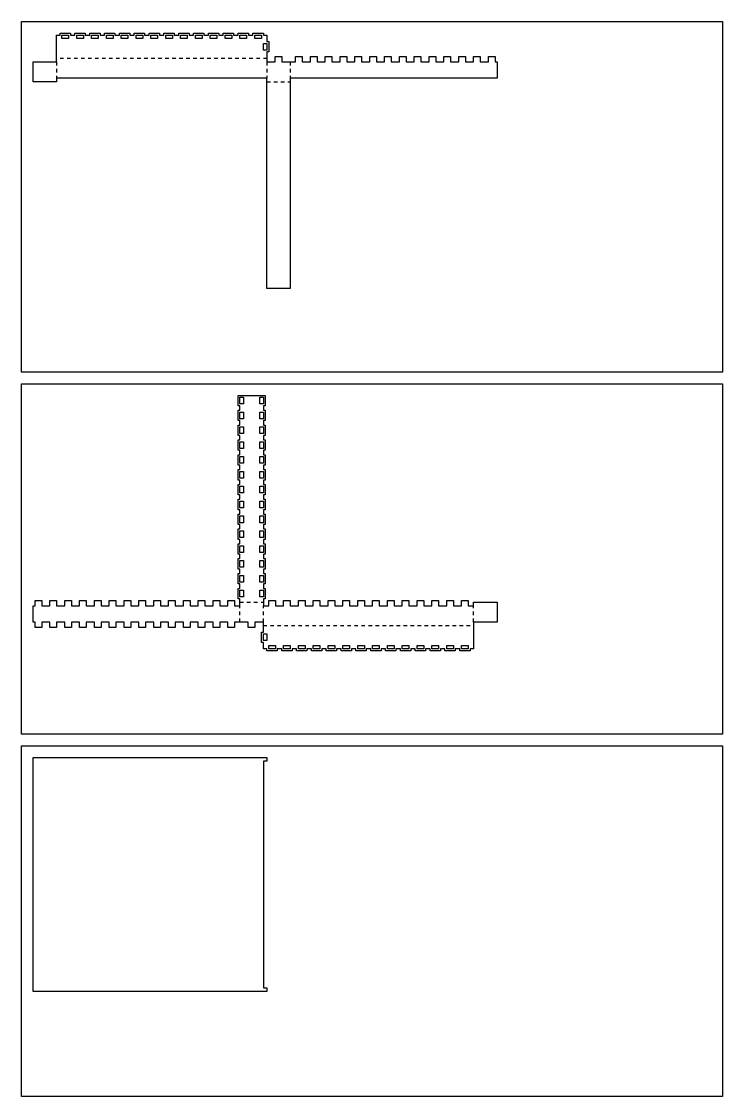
# Model space of a CAD drawing. Header units: metres. Extents: x 0 to 600, y -1550 to 300.
# Drawn here: x 0 to 600, y -1550 to -630 of the extents above; entities that cross this region are included whole.
import ezdxf

# ---------------------------------------------------------------- set-up
doc = ezdxf.new("R2010")
doc.units = ezdxf.units.M

msp = doc.modelspace()

# ---------------------------------------------------------------- linework, layer by layer
at = {"layer": '2'}
for p, q in [((10, -1460), (10, -1260)), ((10, -1260), (210, -1260)), ((210, -1260), (210, -1263)), ((210, -1263), (207, -1263)), ((207, -1263), (207, -1457)), ((210, -1460), (10, -1460)), ((207, -1457), (210, -1457)), ((210, -1457), (210, -1460))]:
    msp.add_line(p, q, dxfattribs=at)
at = {"layer": '5'}
for p, q in [((30, -664.5875), (30, -641.5875)), ((30, -641.5875), (33.005, -641.5875)), ((33.005, -641.5875), (33.005, -640)), ((33.005, -640), (41.895, -640)), ((34.5925, -641.5875), (40.3075, -641.5875)), ((34.5925, -644.5875), (34.5925, -641.5875)), ((40.3075, -641.5875), (40.3075, -644.5875)), ((41.895, -640), (41.895, -641.5875)), ((41.895, -641.5875), (45.705, -641.5875)), ((45.705, -641.5875), (45.705, -640)), ((45.705, -640), (54.595, -640)), ((47.2925, -641.5875), (53.0075, -641.5875)), ((47.2925, -644.5875), (47.2925, -641.5875)), ((53.0075, -641.5875), (53.0075, -644.5875)), ((54.595, -640), (54.595, -641.5875)), ((54.595, -641.5875), (58.405, -641.5875)), ((58.405, -641.5875), (58.405, -640)), ((58.405, -640), (67.295, -640)), ((59.9925, -641.5875), (65.7075, -641.5875)), ((59.9925, -644.5875), (59.9925, -641.5875)), ((65.7075, -641.5875), (65.7075, -644.5875)), ((67.295, -640), (67.295, -641.5875)), ((67.295, -641.5875), (71.105, -641.5875)), ((71.105, -641.5875), (71.105, -640)), ((71.105, -640), (79.995, -640)), ((72.6925, -641.5875), (78.4075, -641.5875)), ((72.6925, -644.5875), (72.6925, -641.5875)), ((78.4075, -641.5875), (78.4075, -644.5875)), ((79.995, -640), (79.995, -641.5875)), ((79.995, -641.5875), (83.805, -641.5875)), ((83.805, -641.5875), (83.805, -640)), ((83.805, -640), (92.695, -640)), ((85.3925, -641.5875), (91.1075, -641.5875)), ((85.3925, -644.5875), (85.3925, -641.5875)), ((91.1075, -641.5875), (91.1075, -644.5875)), ((92.695, -640), (92.695, -641.5875)), ((92.695, -641.5875), (96.505, -641.5875)), ((96.505, -641.5875), (96.505, -640)), ((96.505, -640), (105.395, -640)), ((98.0925, -641.5875), (103.8075, -641.5875)), ((98.0925, -644.5875), (98.0925, -641.5875)), ((103.8075, -641.5875), (103.8075, -644.5875)), ((105.395, -640), (105.395, -641.5875)), ((105.395, -641.5875), (109.205, -641.5875)), ((109.205, -641.5875), (109.205, -640)), ((109.205, -640), (118.095, -640)), ((110.7925, -641.5875), (116.5075, -641.5875)), ((110.7925, -644.5875), (110.7925, -641.5875)), ((116.5075, -641.5875), (116.5075, -644.5875)), ((118.095, -640), (118.095, -641.5875)), ((118.095, -641.5875), (121.905, -641.5875)), ((121.905, -641.5875), (121.905, -640)), ((121.905, -640), (130.795, -640)), ((123.4925, -641.5875), (129.2075, -641.5875)), ((123.4925, -644.5875), (123.4925, -641.5875)), ((129.2075, -641.5875), (129.2075, -644.5875)), ((130.795, -640), (130.795, -641.5875)), ((130.795, -641.5875), (134.605, -641.5875)), ((134.605, -641.5875), (134.605, -640)), ((134.605, -640), (143.495, -640)), ((136.1925, -641.5875), (141.9075, -641.5875)), ((136.1925, -644.5875), (136.1925, -641.5875)), ((141.9075, -641.5875), (141.9075, -644.5875)), ((143.495, -640), (143.495, -641.5875)), ((143.495, -641.5875), (147.305, -641.5875)), ((147.305, -641.5875), (147.305, -640)), ((147.305, -640), (156.195, -640)), ((148.8925, -641.5875), (154.6075, -641.5875)), ((148.8925, -644.5875), (148.8925, -641.5875)), ((154.6075, -641.5875), (154.6075, -644.5875)), ((156.195, -640), (156.195, -641.5875)), ((156.195, -641.5875), (160.005, -641.5875)), ((160.005, -641.5875), (160.005, -640)), ((160.005, -640), (168.895, -640)), ((161.5925, -641.5875), (167.3075, -641.5875)), ((161.5925, -644.5875), (161.5925, -641.5875)), ((167.3075, -641.5875), (167.3075, -644.5875)), ((168.895, -640), (168.895, -641.5875)), ((168.895, -641.5875), (172.705, -641.5875)), ((172.705, -641.5875), (172.705, -640)), ((172.705, -640), (181.595, -640)), ((174.2925, -641.5875), (180.0075, -641.5875)), ((174.2925, -644.5875), (174.2925, -641.5875)), ((180.0075, -641.5875), (180.0075, -644.5875)), ((181.595, -640), (181.595, -641.5875)), ((181.595, -641.5875), (185.405, -641.5875)), ((185.405, -641.5875), (185.405, -640)), ((185.405, -640), (194.295, -640)), ((186.9925, -641.5875), (192.7075, -641.5875)), ((186.9925, -644.5875), (186.9925, -641.5875)), ((192.7075, -641.5875), (192.7075, -644.5875)), ((194.295, -640), (194.295, -641.5875)), ((194.295, -641.5875), (198.105, -641.5875)), ((198.105, -641.5875), (198.105, -640)), ((198.105, -640), (206.995, -640)), ((199.6925, -641.5875), (205.4075, -641.5875)), ((199.6925, -644.5875), (199.6925, -641.5875)), ((205.4075, -641.5875), (205.4075, -644.5875)), ((206.995, -640), (206.995, -641.5875)), ((206.995, -641.5875), (210, -641.5875)), ((210, -641.5875), (210, -647.1425)), ((40.3075, -644.5875), (34.5925, -644.5875)), ((53.0075, -644.5875), (47.2925, -644.5875)), ((65.7075, -644.5875), (59.9925, -644.5875)), ((78.4075, -644.5875), (72.6925, -644.5875)), ((91.1075, -644.5875), (85.3925, -644.5875)), ((103.8075, -644.5875), (98.0925, -644.5875)), ((116.5075, -644.5875), (110.7925, -644.5875)), ((129.2075, -644.5875), (123.4925, -644.5875)), ((141.9075, -644.5875), (136.1925, -644.5875)), ((154.6075, -644.5875), (148.8925, -644.5875)), ((167.3075, -644.5875), (161.5925, -644.5875)), ((180.0075, -644.5875), (174.2925, -644.5875)), ((192.7075, -644.5875), (186.9925, -644.5875)), ((205.4075, -644.5875), (199.6925, -644.5875)), ((207, -654.445), (207, -648.73)), ((207, -648.73), (210, -648.73)), ((210, -647.1425), (211.5875, -647.1425)), ((210, -648.73), (210, -654.445)), ((211.5875, -647.1425), (211.5875, -656.0325)), ((210, -654.445), (207, -654.445)), ((211.5875, -656.0325), (210, -656.0325)), ((210, -656.0325), (210, -664.5875)), ((217.1425, -664.5875), (217.1425, -660)), ((217.1425, -660), (222.8575, -660)), ((222.8575, -660), (222.8575, -664.5875)), ((234.5925, -664.5875), (234.5925, -660)), ((234.5925, -660), (240.3075, -660)), ((240.3075, -660), (240.3075, -664.5875)), ((247.2925, -664.5875), (247.2925, -660)), ((247.2925, -660), (253.0075, -660)), ((253.0075, -660), (253.0075, -664.5875)), ((259.9925, -664.5875), (259.9925, -660)), ((259.9925, -660), (265.7075, -660)), ((265.7075, -660), (265.7075, -664.5875)), ((272.6925, -664.5875), (272.6925, -660)), ((272.6925, -660), (278.4075, -660)), ((278.4075, -660), (278.4075, -664.5875)), ((285.3925, -664.5875), (285.3925, -660)), ((285.3925, -660), (291.1075, -660)), ((291.1075, -660), (291.1075, -664.5875)), ((298.0925, -664.5875), (298.0925, -660)), ((298.0925, -660), (303.8075, -660)), ((303.8075, -660), (303.8075, -664.5875)), ((310.7925, -664.5875), (310.7925, -660)), ((310.7925, -660), (316.5075, -660)), ((316.5075, -660), (316.5075, -664.5875)), ((323.4925, -664.5875), (323.4925, -660)), ((323.4925, -660), (329.2075, -660)), ((329.2075, -660), (329.2075, -664.5875)), ((336.1925, -664.5875), (336.1925, -660)), ((336.1925, -660), (341.9075, -660)), ((341.9075, -660), (341.9075, -664.5875)), ((348.8925, -664.5875), (348.8925, -660)), ((348.8925, -660), (354.6075, -660)), ((354.6075, -660), (354.6075, -664.5875)), ((361.5925, -664.5875), (361.5925, -660)), ((361.5925, -660), (367.3075, -660)), ((367.3075, -660), (367.3075, -664.5875)), ((374.2925, -664.5875), (374.2925, -660)), ((374.2925, -660), (380.0075, -660)), ((380.0075, -660), (380.0075, -664.5875)), ((386.9925, -664.5875), (386.9925, -660)), ((386.9925, -660), (392.7075, -660)), ((392.7075, -660), (392.7075, -664.5875)), ((399.6925, -664.5875), (399.6925, -660)), ((399.6925, -660), (405.4075, -660)), ((405.4075, -660), (405.4075, -664.5875)), ((10, -681.5875), (10, -664.5875)), ((10, -664.5875), (30, -664.5875)), ((210, -664.5875), (217.1425, -664.5875)), ((222.8575, -664.5875), (234.5925, -664.5875)), ((240.3075, -664.5875), (247.2925, -664.5875)), ((253.0075, -664.5875), (259.9925, -664.5875)), ((265.7075, -664.5875), (272.6925, -664.5875)), ((278.4075, -664.5875), (285.3925, -664.5875)), ((291.1075, -664.5875), (298.0925, -664.5875)), ((303.8075, -664.5875), (310.7925, -664.5875)), ((316.5075, -664.5875), (323.4925, -664.5875)), ((329.2075, -664.5875), (336.1925, -664.5875)), ((341.9075, -664.5875), (348.8925, -664.5875)), ((354.6075, -664.5875), (361.5925, -664.5875)), ((367.3075, -664.5875), (374.2925, -664.5875)), ((380.0075, -664.5875), (386.9925, -664.5875)), ((392.7075, -664.5875), (399.6925, -664.5875)), ((405.4075, -664.5875), (407, -664.5875)), ((407, -664.5875), (407, -678.5875)), ((210, -678.5875), (30, -678.5875)), ((30, -678.5875), (30, -681.5875)), ((210, -858.5875), (210, -678.5875)), ((407, -678.5875), (230, -678.5875)), ((230, -678.5875), (230, -858.5875)), ((30, -681.5875), (10, -681.5875)), ((230, -858.5875), (210, -858.5875))]:
    msp.add_line(p, q, dxfattribs=at)
at = {"layer": '6'}
for p, q in [((185.4125, -958.895), (185.4125, -950.005)), ((185.4125, -950.005), (187, -950.005)), ((187, -950.005), (187, -950)), ((187, -950), (207, -950)), ((187, -957.3075), (187, -951.5925)), ((187, -951.5925), (190, -951.5925)), ((190, -951.5925), (190, -957.3075)), ((204, -957.3075), (204, -951.5925)), ((204, -951.5925), (207, -951.5925)), ((207, -950), (207, -950.005)), ((207, -950.005), (208.5875, -950.005)), ((207, -951.5925), (207, -957.3075)), ((208.5875, -950.005), (208.5875, -958.895)), ((187, -958.895), (185.4125, -958.895)), ((185.4125, -971.595), (185.4125, -962.705)), ((185.4125, -962.705), (187, -962.705)), ((190, -957.3075), (187, -957.3075)), ((187, -962.705), (187, -958.895)), ((187, -970.0075), (187, -964.2925)), ((187, -964.2925), (190, -964.2925)), ((190, -964.2925), (190, -970.0075)), ((207, -957.3075), (204, -957.3075)), ((204, -970.0075), (204, -964.2925)), ((204, -964.2925), (207, -964.2925)), ((208.5875, -958.895), (207, -958.895)), ((207, -958.895), (207, -962.705)), ((207, -962.705), (208.5875, -962.705)), ((207, -964.2925), (207, -970.0075)), ((208.5875, -962.705), (208.5875, -971.595)), ((187, -971.595), (185.4125, -971.595)), ((190, -970.0075), (187, -970.0075)), ((187, -975.405), (187, -971.595)), ((207, -970.0075), (204, -970.0075)), ((208.5875, -971.595), (207, -971.595)), ((207, -971.595), (207, -975.405)), ((185.4125, -984.295), (185.4125, -975.405)), ((185.4125, -975.405), (187, -975.405)), ((187, -984.295), (185.4125, -984.295)), ((187, -982.7075), (187, -976.9925)), ((187, -976.9925), (190, -976.9925)), ((190, -982.7075), (187, -982.7075)), ((187, -988.105), (187, -984.295)), ((190, -976.9925), (190, -982.7075)), ((204, -982.7075), (204, -976.9925)), ((204, -976.9925), (207, -976.9925)), ((207, -982.7075), (204, -982.7075)), ((207, -975.405), (208.5875, -975.405)), ((207, -976.9925), (207, -982.7075)), ((208.5875, -984.295), (207, -984.295)), ((207, -984.295), (207, -988.105)), ((208.5875, -975.405), (208.5875, -984.295)), ((185.4125, -996.995), (185.4125, -988.105)), ((185.4125, -988.105), (187, -988.105)), ((187, -995.4075), (187, -989.6925)), ((187, -989.6925), (190, -989.6925)), ((190, -989.6925), (190, -995.4075)), ((204, -995.4075), (204, -989.6925)), ((204, -989.6925), (207, -989.6925)), ((207, -988.105), (208.5875, -988.105)), ((207, -989.6925), (207, -995.4075)), ((208.5875, -988.105), (208.5875, -996.995)), ((187, -996.995), (185.4125, -996.995)), ((185.4125, -1009.695), (185.4125, -1000.805)), ((185.4125, -1000.805), (187, -1000.805)), ((190, -995.4075), (187, -995.4075)), ((187, -1000.805), (187, -996.995)), ((187, -1008.1075), (187, -1002.3925)), ((187, -1002.3925), (190, -1002.3925)), ((190, -1002.3925), (190, -1008.1075)), ((207, -995.4075), (204, -995.4075)), ((204, -1008.1075), (204, -1002.3925)), ((204, -1002.3925), (207, -1002.3925)), ((208.5875, -996.995), (207, -996.995)), ((207, -996.995), (207, -1000.805)), ((207, -1000.805), (208.5875, -1000.805)), ((207, -1002.3925), (207, -1008.1075)), ((208.5875, -1000.805), (208.5875, -1009.695)), ((187, -1009.695), (185.4125, -1009.695)), ((190, -1008.1075), (187, -1008.1075)), ((187, -1013.505), (187, -1009.695)), ((207, -1008.1075), (204, -1008.1075)), ((208.5875, -1009.695), (207, -1009.695)), ((207, -1009.695), (207, -1013.505)), ((185.4125, -1022.395), (185.4125, -1013.505)), ((185.4125, -1013.505), (187, -1013.505)), ((187, -1020.8075), (187, -1015.0925)), ((187, -1015.0925), (190, -1015.0925)), ((190, -1020.8075), (187, -1020.8075)), ((190, -1015.0925), (190, -1020.8075)), ((204, -1020.8075), (204, -1015.0925)), ((204, -1015.0925), (207, -1015.0925)), ((207, -1020.8075), (204, -1020.8075)), ((207, -1013.505), (208.5875, -1013.505)), ((207, -1015.0925), (207, -1020.8075)), ((208.5875, -1013.505), (208.5875, -1022.395)), ((187, -1022.395), (185.4125, -1022.395)), ((185.4125, -1035.095), (185.4125, -1026.205)), ((185.4125, -1026.205), (187, -1026.205)), ((187, -1026.205), (187, -1022.395)), ((187, -1033.5075), (187, -1027.7925)), ((187, -1027.7925), (190, -1027.7925)), ((190, -1027.7925), (190, -1033.5075)), ((204, -1033.5075), (204, -1027.7925)), ((204, -1027.7925), (207, -1027.7925)), ((208.5875, -1022.395), (207, -1022.395)), ((207, -1022.395), (207, -1026.205)), ((207, -1026.205), (208.5875, -1026.205)), ((207, -1027.7925), (207, -1033.5075)), ((208.5875, -1026.205), (208.5875, -1035.095)), ((187, -1035.095), (185.4125, -1035.095)), ((185.4125, -1047.795), (185.4125, -1038.905)), ((185.4125, -1038.905), (187, -1038.905)), ((190, -1033.5075), (187, -1033.5075)), ((187, -1038.905), (187, -1035.095)), ((207, -1033.5075), (204, -1033.5075)), ((208.5875, -1035.095), (207, -1035.095)), ((207, -1035.095), (207, -1038.905)), ((207, -1038.905), (208.5875, -1038.905)), ((208.5875, -1038.905), (208.5875, -1047.795)), ((187, -1047.795), (185.4125, -1047.795)), ((187, -1046.2075), (187, -1040.4925)), ((187, -1040.4925), (190, -1040.4925)), ((190, -1046.2075), (187, -1046.2075)), ((187, -1051.605), (187, -1047.795)), ((190, -1040.4925), (190, -1046.2075)), ((204, -1046.2075), (204, -1040.4925)), ((204, -1040.4925), (207, -1040.4925)), ((207, -1046.2075), (204, -1046.2075)), ((207, -1040.4925), (207, -1046.2075)), ((208.5875, -1047.795), (207, -1047.795)), ((207, -1047.795), (207, -1051.605)), ((185.4125, -1060.495), (185.4125, -1051.605)), ((185.4125, -1051.605), (187, -1051.605)), ((187, -1058.9075), (187, -1053.1925)), ((187, -1053.1925), (190, -1053.1925)), ((190, -1053.1925), (190, -1058.9075)), ((204, -1058.9075), (204, -1053.1925)), ((204, -1053.1925), (207, -1053.1925)), ((207, -1051.605), (208.5875, -1051.605)), ((207, -1053.1925), (207, -1058.9075)), ((208.5875, -1051.605), (208.5875, -1060.495)), ((187, -1060.495), (185.4125, -1060.495)), ((185.4125, -1073.195), (185.4125, -1064.305)), ((185.4125, -1064.305), (187, -1064.305)), ((190, -1058.9075), (187, -1058.9075)), ((187, -1064.305), (187, -1060.495)), ((187, -1071.6075), (187, -1065.8925)), ((187, -1065.8925), (190, -1065.8925)), ((190, -1065.8925), (190, -1071.6075)), ((207, -1058.9075), (204, -1058.9075)), ((204, -1071.6075), (204, -1065.8925)), ((204, -1065.8925), (207, -1065.8925)), ((208.5875, -1060.495), (207, -1060.495)), ((207, -1060.495), (207, -1064.305)), ((207, -1064.305), (208.5875, -1064.305)), ((207, -1065.8925), (207, -1071.6075)), ((208.5875, -1064.305), (208.5875, -1073.195)), ((187, -1073.195), (185.4125, -1073.195)), ((190, -1071.6075), (187, -1071.6075)), ((187, -1077.005), (187, -1073.195)), ((207, -1071.6075), (204, -1071.6075)), ((208.5875, -1073.195), (207, -1073.195)), ((207, -1073.195), (207, -1077.005)), ((185.4125, -1085.895), (185.4125, -1077.005)), ((185.4125, -1077.005), (187, -1077.005)), ((187, -1084.3075), (187, -1078.5925)), ((187, -1078.5925), (190, -1078.5925)), ((190, -1084.3075), (187, -1084.3075)), ((190, -1078.5925), (190, -1084.3075)), ((204, -1084.3075), (204, -1078.5925)), ((204, -1078.5925), (207, -1078.5925)), ((207, -1084.3075), (204, -1084.3075)), ((207, -1077.005), (208.5875, -1077.005)), ((207, -1078.5925), (207, -1084.3075)), ((208.5875, -1077.005), (208.5875, -1085.895)), ((187, -1085.895), (185.4125, -1085.895)), ((185.4125, -1098.595), (185.4125, -1089.705)), ((185.4125, -1089.705), (187, -1089.705)), ((187, -1089.705), (187, -1085.895)), ((187, -1097.0075), (187, -1091.2925)), ((187, -1091.2925), (190, -1091.2925)), ((190, -1091.2925), (190, -1097.0075)), ((204, -1097.0075), (204, -1091.2925)), ((204, -1091.2925), (207, -1091.2925)), ((208.5875, -1085.895), (207, -1085.895)), ((207, -1085.895), (207, -1089.705)), ((207, -1089.705), (208.5875, -1089.705)), ((207, -1091.2925), (207, -1097.0075)), ((208.5875, -1089.705), (208.5875, -1098.595)), ((187, -1098.595), (185.4125, -1098.595)), ((185.4125, -1111.295), (185.4125, -1102.405)), ((185.4125, -1102.405), (187, -1102.405)), ((190, -1097.0075), (187, -1097.0075)), ((187, -1102.405), (187, -1098.595)), ((187, -1109.7075), (187, -1103.9925)), ((187, -1103.9925), (190, -1103.9925)), ((190, -1103.9925), (190, -1109.7075)), ((207, -1097.0075), (204, -1097.0075)), ((204, -1109.7075), (204, -1103.9925)), ((204, -1103.9925), (207, -1103.9925)), ((208.5875, -1098.595), (207, -1098.595)), ((207, -1098.595), (207, -1102.405)), ((207, -1102.405), (208.5875, -1102.405)), ((207, -1103.9925), (207, -1109.7075)), ((208.5875, -1102.405), (208.5875, -1111.295)), ((187, -1111.295), (185.4125, -1111.295)), ((190, -1109.7075), (187, -1109.7075)), ((187, -1115.105), (187, -1111.295)), ((207, -1109.7075), (204, -1109.7075)), ((208.5875, -1111.295), (207, -1111.295)), ((207, -1111.295), (207, -1115.105)), ((185.4125, -1123.995), (185.4125, -1115.105)), ((185.4125, -1115.105), (187, -1115.105)), ((187, -1122.4075), (187, -1116.6925)), ((187, -1116.6925), (190, -1116.6925)), ((190, -1116.6925), (190, -1122.4075)), ((204, -1122.4075), (204, -1116.6925)), ((204, -1116.6925), (207, -1116.6925)), ((207, -1115.105), (208.5875, -1115.105)), ((207, -1116.6925), (207, -1122.4075)), ((208.5875, -1115.105), (208.5875, -1123.995)), ((10, -1144), (10, -1130)), ((10, -1130), (11.5925, -1130)), ((11.5925, -1130), (11.5925, -1125.4125)), ((11.5925, -1125.4125), (17.3075, -1125.4125)), ((17.3075, -1125.4125), (17.3075, -1130)), ((17.3075, -1130), (24.2925, -1130)), ((24.2925, -1130), (24.2925, -1125.4125)), ((24.2925, -1125.4125), (30.0075, -1125.4125)), ((30.0075, -1125.4125), (30.0075, -1130)), ((30.0075, -1130), (36.9925, -1130)), ((36.9925, -1130), (36.9925, -1125.4125)), ((36.9925, -1125.4125), (42.7075, -1125.4125)), ((42.7075, -1125.4125), (42.7075, -1130)), ((42.7075, -1130), (49.6925, -1130)), ((49.6925, -1130), (49.6925, -1125.4125)), ((49.6925, -1125.4125), (55.4075, -1125.4125)), ((55.4075, -1125.4125), (55.4075, -1130)), ((55.4075, -1130), (62.3925, -1130)), ((62.3925, -1130), (62.3925, -1125.4125)), ((62.3925, -1125.4125), (68.1075, -1125.4125)), ((68.1075, -1125.4125), (68.1075, -1130)), ((68.1075, -1130), (75.0925, -1130)), ((75.0925, -1130), (75.0925, -1125.4125)), ((75.0925, -1125.4125), (80.8075, -1125.4125)), ((80.8075, -1125.4125), (80.8075, -1130)), ((80.8075, -1130), (87.7925, -1130)), ((87.7925, -1130), (87.7925, -1125.4125)), ((87.7925, -1125.4125), (93.5075, -1125.4125)), ((93.5075, -1125.4125), (93.5075, -1130)), ((93.5075, -1130), (100.4925, -1130)), ((100.4925, -1130), (100.4925, -1125.4125)), ((100.4925, -1125.4125), (106.2075, -1125.4125)), ((106.2075, -1125.4125), (106.2075, -1130)), ((106.2075, -1130), (113.1925, -1130)), ((113.1925, -1130), (113.1925, -1125.4125)), ((113.1925, -1125.4125), (118.9075, -1125.4125)), ((118.9075, -1125.4125), (118.9075, -1130)), ((118.9075, -1130), (125.8925, -1130)), ((125.8925, -1130), (125.8925, -1125.4125)), ((125.8925, -1125.4125), (131.6075, -1125.4125)), ((131.6075, -1125.4125), (131.6075, -1130)), ((131.6075, -1130), (138.5925, -1130)), ((138.5925, -1130), (138.5925, -1125.4125)), ((138.5925, -1125.4125), (144.3075, -1125.4125)), ((144.3075, -1125.4125), (144.3075, -1130)), ((144.3075, -1130), (151.2925, -1130)), ((151.2925, -1130), (151.2925, -1125.4125)), ((151.2925, -1125.4125), (157.0075, -1125.4125)), ((157.0075, -1125.4125), (157.0075, -1130)), ((157.0075, -1130), (163.9925, -1130)), ((163.9925, -1130), (163.9925, -1125.4125)), ((163.9925, -1125.4125), (169.7075, -1125.4125)), ((169.7075, -1125.4125), (169.7075, -1130)), ((169.7075, -1130), (176.6925, -1130)), ((176.6925, -1130), (176.6925, -1125.4125)), ((176.6925, -1125.4125), (182.4075, -1125.4125)), ((182.4075, -1125.4125), (182.4075, -1130)), ((182.4075, -1130), (187, -1130)), ((187, -1123.995), (185.4125, -1123.995)), ((190, -1122.4075), (187, -1122.4075)), ((187, -1130), (187, -1123.995)), ((207, -1122.4075), (204, -1122.4075)), ((208.5875, -1123.995), (207, -1123.995)), ((207, -1123.995), (207, -1130)), ((207, -1130), (211.5925, -1130)), ((211.5925, -1130), (211.5925, -1125.4125)), ((211.5925, -1125.4125), (217.3075, -1125.4125)), ((217.3075, -1125.4125), (217.3075, -1130)), ((217.3075, -1130), (224.2925, -1130)), ((224.2925, -1130), (224.2925, -1125.4125)), ((224.2925, -1125.4125), (230.0075, -1125.4125)), ((230.0075, -1125.4125), (230.0075, -1130)), ((230.0075, -1130), (236.9925, -1130)), ((236.9925, -1130), (236.9925, -1125.4125)), ((236.9925, -1125.4125), (242.7075, -1125.4125)), ((242.7075, -1125.4125), (242.7075, -1130)), ((242.7075, -1130), (249.6925, -1130)), ((249.6925, -1130), (249.6925, -1125.4125)), ((249.6925, -1125.4125), (255.4075, -1125.4125)), ((255.4075, -1125.4125), (255.4075, -1130)), ((255.4075, -1130), (262.3925, -1130)), ((262.3925, -1130), (262.3925, -1125.4125)), ((262.3925, -1125.4125), (268.1075, -1125.4125)), ((268.1075, -1125.4125), (268.1075, -1130)), ((268.1075, -1130), (275.0925, -1130)), ((275.0925, -1130), (275.0925, -1125.4125)), ((275.0925, -1125.4125), (280.8075, -1125.4125)), ((280.8075, -1125.4125), (280.8075, -1130)), ((280.8075, -1130), (287.7925, -1130)), ((287.7925, -1130), (287.7925, -1125.4125)), ((287.7925, -1125.4125), (293.5075, -1125.4125)), ((293.5075, -1125.4125), (293.5075, -1130)), ((293.5075, -1130), (300.4925, -1130)), ((300.4925, -1130), (300.4925, -1125.4125)), ((300.4925, -1125.4125), (306.2075, -1125.4125)), ((306.2075, -1125.4125), (306.2075, -1130)), ((306.2075, -1130), (313.1925, -1130)), ((313.1925, -1130), (313.1925, -1125.4125)), ((313.1925, -1125.4125), (318.9075, -1125.4125)), ((318.9075, -1125.4125), (318.9075, -1130)), ((318.9075, -1130), (325.8925, -1130)), ((325.8925, -1130), (325.8925, -1125.4125)), ((325.8925, -1125.4125), (331.6075, -1125.4125)), ((331.6075, -1125.4125), (331.6075, -1130)), ((331.6075, -1130), (338.5925, -1130)), ((338.5925, -1130), (338.5925, -1125.4125)), ((338.5925, -1125.4125), (344.3075, -1125.4125)), ((344.3075, -1125.4125), (344.3075, -1130)), ((344.3075, -1130), (351.2925, -1130)), ((351.2925, -1130), (351.2925, -1125.4125)), ((351.2925, -1125.4125), (357.0075, -1125.4125)), ((357.0075, -1125.4125), (357.0075, -1130)), ((357.0075, -1130), (363.9925, -1130)), ((363.9925, -1130), (363.9925, -1125.4125)), ((363.9925, -1125.4125), (369.7075, -1125.4125)), ((369.7075, -1125.4125), (369.7075, -1130)), ((369.7075, -1130), (376.6925, -1130)), ((376.6925, -1130), (376.6925, -1125.4125)), ((376.6925, -1125.4125), (382.4075, -1125.4125)), ((382.4075, -1125.4125), (382.4075, -1130)), ((382.4075, -1130), (387, -1130)), ((387, -1130), (387, -1127)), ((387, -1127), (407, -1127)), ((407, -1127), (407, -1144)), ((11.5925, -1144), (10, -1144)), ((11.5925, -1148.5875), (11.5925, -1144)), ((17.3075, -1148.5875), (11.5925, -1148.5875)), ((24.2925, -1144), (17.3075, -1144)), ((17.3075, -1144), (17.3075, -1148.5875)), ((24.2925, -1148.5875), (24.2925, -1144)), ((30.0075, -1148.5875), (24.2925, -1148.5875)), ((36.9925, -1144), (30.0075, -1144)), ((30.0075, -1144), (30.0075, -1148.5875)), ((36.9925, -1148.5875), (36.9925, -1144)), ((42.7075, -1148.5875), (36.9925, -1148.5875)), ((49.6925, -1144), (42.7075, -1144)), ((42.7075, -1144), (42.7075, -1148.5875)), ((49.6925, -1148.5875), (49.6925, -1144)), ((55.4075, -1148.5875), (49.6925, -1148.5875)), ((62.3925, -1144), (55.4075, -1144)), ((55.4075, -1144), (55.4075, -1148.5875)), ((62.3925, -1148.5875), (62.3925, -1144)), ((68.1075, -1148.5875), (62.3925, -1148.5875)), ((75.0925, -1144), (68.1075, -1144)), ((68.1075, -1144), (68.1075, -1148.5875)), ((75.0925, -1148.5875), (75.0925, -1144)), ((80.8075, -1148.5875), (75.0925, -1148.5875)), ((87.7925, -1144), (80.8075, -1144)), ((80.8075, -1144), (80.8075, -1148.5875)), ((87.7925, -1148.5875), (87.7925, -1144)), ((93.5075, -1148.5875), (87.7925, -1148.5875)), ((100.4925, -1144), (93.5075, -1144)), ((93.5075, -1144), (93.5075, -1148.5875)), ((100.4925, -1148.5875), (100.4925, -1144)), ((106.2075, -1148.5875), (100.4925, -1148.5875)), ((113.1925, -1144), (106.2075, -1144)), ((106.2075, -1144), (106.2075, -1148.5875)), ((113.1925, -1148.5875), (113.1925, -1144)), ((118.9075, -1148.5875), (113.1925, -1148.5875)), ((125.8925, -1144), (118.9075, -1144)), ((118.9075, -1144), (118.9075, -1148.5875)), ((125.8925, -1148.5875), (125.8925, -1144)), ((131.6075, -1148.5875), (125.8925, -1148.5875)), ((138.5925, -1144), (131.6075, -1144)), ((131.6075, -1144), (131.6075, -1148.5875)), ((138.5925, -1148.5875), (138.5925, -1144)), ((144.3075, -1148.5875), (138.5925, -1148.5875)), ((151.2925, -1144), (144.3075, -1144)), ((144.3075, -1144), (144.3075, -1148.5875)), ((151.2925, -1148.5875), (151.2925, -1144)), ((157.0075, -1148.5875), (151.2925, -1148.5875)), ((163.9925, -1144), (157.0075, -1144)), ((157.0075, -1144), (157.0075, -1148.5875)), ((163.9925, -1148.5875), (163.9925, -1144)), ((169.7075, -1148.5875), (163.9925, -1148.5875)), ((176.6925, -1144), (169.7075, -1144)), ((169.7075, -1144), (169.7075, -1148.5875)), ((176.6925, -1148.5875), (176.6925, -1144)), ((182.4075, -1148.5875), (176.6925, -1148.5875)), ((194.1425, -1144), (182.4075, -1144)), ((182.4075, -1144), (182.4075, -1148.5875)), ((194.1425, -1148.5875), (194.1425, -1144)), ((199.8575, -1148.5875), (194.1425, -1148.5875)), ((207, -1144), (199.8575, -1144)), ((199.8575, -1144), (199.8575, -1148.5875)), ((207, -1152.555), (207, -1144)), ((407, -1144), (387, -1144)), ((387, -1144), (387, -1167)), ((205.4125, -1161.445), (205.4125, -1152.555)), ((205.4125, -1152.555), (207, -1152.555)), ((207, -1159.8575), (207, -1154.1425)), ((207, -1154.1425), (210, -1154.1425)), ((210, -1154.1425), (210, -1159.8575)), ((207, -1161.445), (205.4125, -1161.445)), ((210, -1159.8575), (207, -1159.8575)), ((207, -1167), (207, -1161.445)), ((210.005, -1167), (207, -1167)), ((210.005, -1168.5875), (210.005, -1167)), ((211.5925, -1167), (211.5925, -1164)), ((211.5925, -1164), (217.3075, -1164)), ((217.3075, -1167), (211.5925, -1167)), ((217.3075, -1164), (217.3075, -1167)), ((222.705, -1167), (218.895, -1167)), ((218.895, -1167), (218.895, -1168.5875)), ((222.705, -1168.5875), (222.705, -1167)), ((224.2925, -1167), (224.2925, -1164)), ((224.2925, -1164), (230.0075, -1164)), ((230.0075, -1167), (224.2925, -1167)), ((230.0075, -1164), (230.0075, -1167)), ((235.405, -1167), (231.595, -1167)), ((231.595, -1167), (231.595, -1168.5875)), ((235.405, -1168.5875), (235.405, -1167)), ((236.9925, -1167), (236.9925, -1164)), ((236.9925, -1164), (242.7075, -1164)), ((242.7075, -1167), (236.9925, -1167)), ((242.7075, -1164), (242.7075, -1167)), ((248.105, -1167), (244.295, -1167)), ((244.295, -1167), (244.295, -1168.5875)), ((248.105, -1168.5875), (248.105, -1167)), ((249.6925, -1167), (249.6925, -1164)), ((249.6925, -1164), (255.4075, -1164)), ((255.4075, -1167), (249.6925, -1167)), ((255.4075, -1164), (255.4075, -1167)), ((260.805, -1167), (256.995, -1167)), ((256.995, -1167), (256.995, -1168.5875)), ((260.805, -1168.5875), (260.805, -1167)), ((262.3925, -1167), (262.3925, -1164)), ((262.3925, -1164), (268.1075, -1164)), ((268.1075, -1167), (262.3925, -1167)), ((268.1075, -1164), (268.1075, -1167)), ((273.505, -1167), (269.695, -1167)), ((269.695, -1167), (269.695, -1168.5875)), ((273.505, -1168.5875), (273.505, -1167)), ((275.0925, -1167), (275.0925, -1164)), ((275.0925, -1164), (280.8075, -1164)), ((280.8075, -1167), (275.0925, -1167)), ((280.8075, -1164), (280.8075, -1167)), ((286.205, -1167), (282.395, -1167)), ((282.395, -1167), (282.395, -1168.5875)), ((286.205, -1168.5875), (286.205, -1167)), ((287.7925, -1167), (287.7925, -1164)), ((287.7925, -1164), (293.5075, -1164)), ((293.5075, -1167), (287.7925, -1167)), ((293.5075, -1164), (293.5075, -1167)), ((298.905, -1167), (295.095, -1167)), ((295.095, -1167), (295.095, -1168.5875)), ((298.905, -1168.5875), (298.905, -1167)), ((300.4925, -1167), (300.4925, -1164)), ((300.4925, -1164), (306.2075, -1164)), ((306.2075, -1167), (300.4925, -1167)), ((306.2075, -1164), (306.2075, -1167)), ((311.605, -1167), (307.795, -1167)), ((307.795, -1167), (307.795, -1168.5875)), ((311.605, -1168.5875), (311.605, -1167)), ((313.1925, -1167), (313.1925, -1164)), ((313.1925, -1164), (318.9075, -1164)), ((318.9075, -1167), (313.1925, -1167)), ((318.9075, -1164), (318.9075, -1167)), ((324.305, -1167), (320.495, -1167)), ((320.495, -1167), (320.495, -1168.5875)), ((324.305, -1168.5875), (324.305, -1167)), ((325.8925, -1167), (325.8925, -1164)), ((325.8925, -1164), (331.6075, -1164)), ((331.6075, -1167), (325.8925, -1167)), ((331.6075, -1164), (331.6075, -1167)), ((337.005, -1167), (333.195, -1167)), ((333.195, -1167), (333.195, -1168.5875)), ((337.005, -1168.5875), (337.005, -1167)), ((338.5925, -1167), (338.5925, -1164)), ((338.5925, -1164), (344.3075, -1164)), ((344.3075, -1167), (338.5925, -1167)), ((344.3075, -1164), (344.3075, -1167)), ((349.705, -1167), (345.895, -1167)), ((345.895, -1167), (345.895, -1168.5875)), ((349.705, -1168.5875), (349.705, -1167)), ((351.2925, -1167), (351.2925, -1164)), ((351.2925, -1164), (357.0075, -1164)), ((357.0075, -1167), (351.2925, -1167)), ((357.0075, -1164), (357.0075, -1167)), ((362.405, -1167), (358.595, -1167)), ((358.595, -1167), (358.595, -1168.5875)), ((362.405, -1168.5875), (362.405, -1167)), ((363.9925, -1167), (363.9925, -1164)), ((363.9925, -1164), (369.7075, -1164)), ((369.7075, -1167), (363.9925, -1167)), ((369.7075, -1164), (369.7075, -1167)), ((375.105, -1167), (371.295, -1167)), ((371.295, -1167), (371.295, -1168.5875)), ((375.105, -1168.5875), (375.105, -1167)), ((376.6925, -1167), (376.6925, -1164)), ((376.6925, -1164), (382.4075, -1164)), ((382.4075, -1167), (376.6925, -1167)), ((382.4075, -1164), (382.4075, -1167)), ((387, -1167), (383.995, -1167)), ((383.995, -1167), (383.995, -1168.5875)), ((218.895, -1168.5875), (210.005, -1168.5875)), ((231.595, -1168.5875), (222.705, -1168.5875)), ((244.295, -1168.5875), (235.405, -1168.5875)), ((256.995, -1168.5875), (248.105, -1168.5875)), ((269.695, -1168.5875), (260.805, -1168.5875)), ((282.395, -1168.5875), (273.505, -1168.5875)), ((295.095, -1168.5875), (286.205, -1168.5875)), ((307.795, -1168.5875), (298.905, -1168.5875)), ((320.495, -1168.5875), (311.605, -1168.5875)), ((333.195, -1168.5875), (324.305, -1168.5875)), ((345.895, -1168.5875), (337.005, -1168.5875)), ((358.595, -1168.5875), (349.705, -1168.5875)), ((371.295, -1168.5875), (362.405, -1168.5875)), ((383.995, -1168.5875), (375.105, -1168.5875))]:
    msp.add_line(p, q, dxfattribs=at)
at = {"layer": 'fold-line'}
for p, q in [((36, -661.5875), (33, -661.5875)), ((42, -661.5875), (39, -661.5875)), ((48, -661.5875), (45, -661.5875)), ((54, -661.5875), (51, -661.5875)), ((60, -661.5875), (57, -661.5875)), ((66, -661.5875), (63, -661.5875)), ((72, -661.5875), (69, -661.5875)), ((78, -661.5875), (75, -661.5875)), ((84, -661.5875), (81, -661.5875)), ((90, -661.5875), (87, -661.5875)), ((96, -661.5875), (93, -661.5875)), ((102, -661.5875), (99, -661.5875)), ((108, -661.5875), (105, -661.5875)), ((114, -661.5875), (111, -661.5875)), ((120, -661.5875), (117, -661.5875)), ((126, -661.5875), (123, -661.5875)), ((132, -661.5875), (129, -661.5875)), ((138, -661.5875), (135, -661.5875)), ((144, -661.5875), (141, -661.5875)), ((150, -661.5875), (147, -661.5875)), ((156, -661.5875), (153, -661.5875)), ((162, -661.5875), (159, -661.5875)), ((168, -661.5875), (165, -661.5875)), ((174, -661.5875), (171, -661.5875)), ((180, -661.5875), (177, -661.5875)), ((186, -661.5875), (183, -661.5875)), ((192, -661.5875), (189, -661.5875)), ((198, -661.5875), (195, -661.5875)), ((204, -661.5875), (201, -661.5875)), ((210, -661.5875), (207, -661.5875)), ((30, -664.5875), (30, -667.5875)), ((30, -670.5875), (30, -673.5875)), ((210, -664.5875), (210, -667.5875)), ((210, -670.5875), (210, -673.5875)), ((230, -664.5875), (230, -667.5875)), ((230, -670.5875), (230, -673.5875)), ((30, -676.5875), (30, -678.5875)), ((210, -676.5875), (210, -678.5875)), ((230, -676.5875), (230, -678.5875)), ((210, -681.5875), (213, -681.5875)), ((216, -681.5875), (219, -681.5875)), ((222, -681.5875), (225, -681.5875)), ((228, -681.5875), (230, -681.5875)), ((187, -1127), (190, -1127)), ((187, -1132), (187, -1130)), ((193, -1127), (196, -1127)), ((199, -1127), (202, -1127)), ((205, -1127), (207, -1127)), ((207, -1132), (207, -1130)), ((387, -1132), (387, -1130)), ((187, -1138), (187, -1135)), ((207, -1138), (207, -1135)), ((387, -1138), (387, -1135)), ((187, -1144), (187, -1141)), ((207, -1144), (207, -1141)), ((207, -1147), (210, -1147)), ((213, -1147), (216, -1147)), ((219, -1147), (222, -1147)), ((225, -1147), (228, -1147)), ((231, -1147), (234, -1147)), ((237, -1147), (240, -1147)), ((243, -1147), (246, -1147)), ((249, -1147), (252, -1147)), ((255, -1147), (258, -1147)), ((261, -1147), (264, -1147)), ((267, -1147), (270, -1147)), ((273, -1147), (276, -1147)), ((279, -1147), (282, -1147)), ((285, -1147), (288, -1147)), ((291, -1147), (294, -1147)), ((297, -1147), (300, -1147)), ((303, -1147), (306, -1147)), ((309, -1147), (312, -1147)), ((315, -1147), (318, -1147)), ((321, -1147), (324, -1147)), ((327, -1147), (330, -1147)), ((333, -1147), (336, -1147)), ((339, -1147), (342, -1147)), ((345, -1147), (348, -1147)), ((351, -1147), (354, -1147)), ((357, -1147), (360, -1147)), ((363, -1147), (366, -1147)), ((369, -1147), (372, -1147)), ((375, -1147), (378, -1147)), ((381, -1147), (384, -1147)), ((387, -1144), (387, -1141))]:
    msp.add_line(p, q, dxfattribs=at)
at = {"layer": 'sheet_boundary_4'}
for p, q in [((0, -630), (600, -630)), ((0, -930), (0, -630)), ((600, -630), (600, -930)), ((600, -930), (0, -930))]:
    msp.add_line(p, q, dxfattribs=at)
at = {"layer": 'sheet_boundary_5'}
for p, q in [((0, -940), (600, -940)), ((0, -1240), (0, -940)), ((600, -940), (600, -1240)), ((600, -1240), (0, -1240))]:
    msp.add_line(p, q, dxfattribs=at)
at = {"layer": 'sheet_boundary_6'}
for p, q in [((0, -1250), (600, -1250)), ((0, -1550), (0, -1250)), ((600, -1250), (600, -1550)), ((600, -1550), (0, -1550))]:
    msp.add_line(p, q, dxfattribs=at)

doc.saveas('drawing.dxf')
